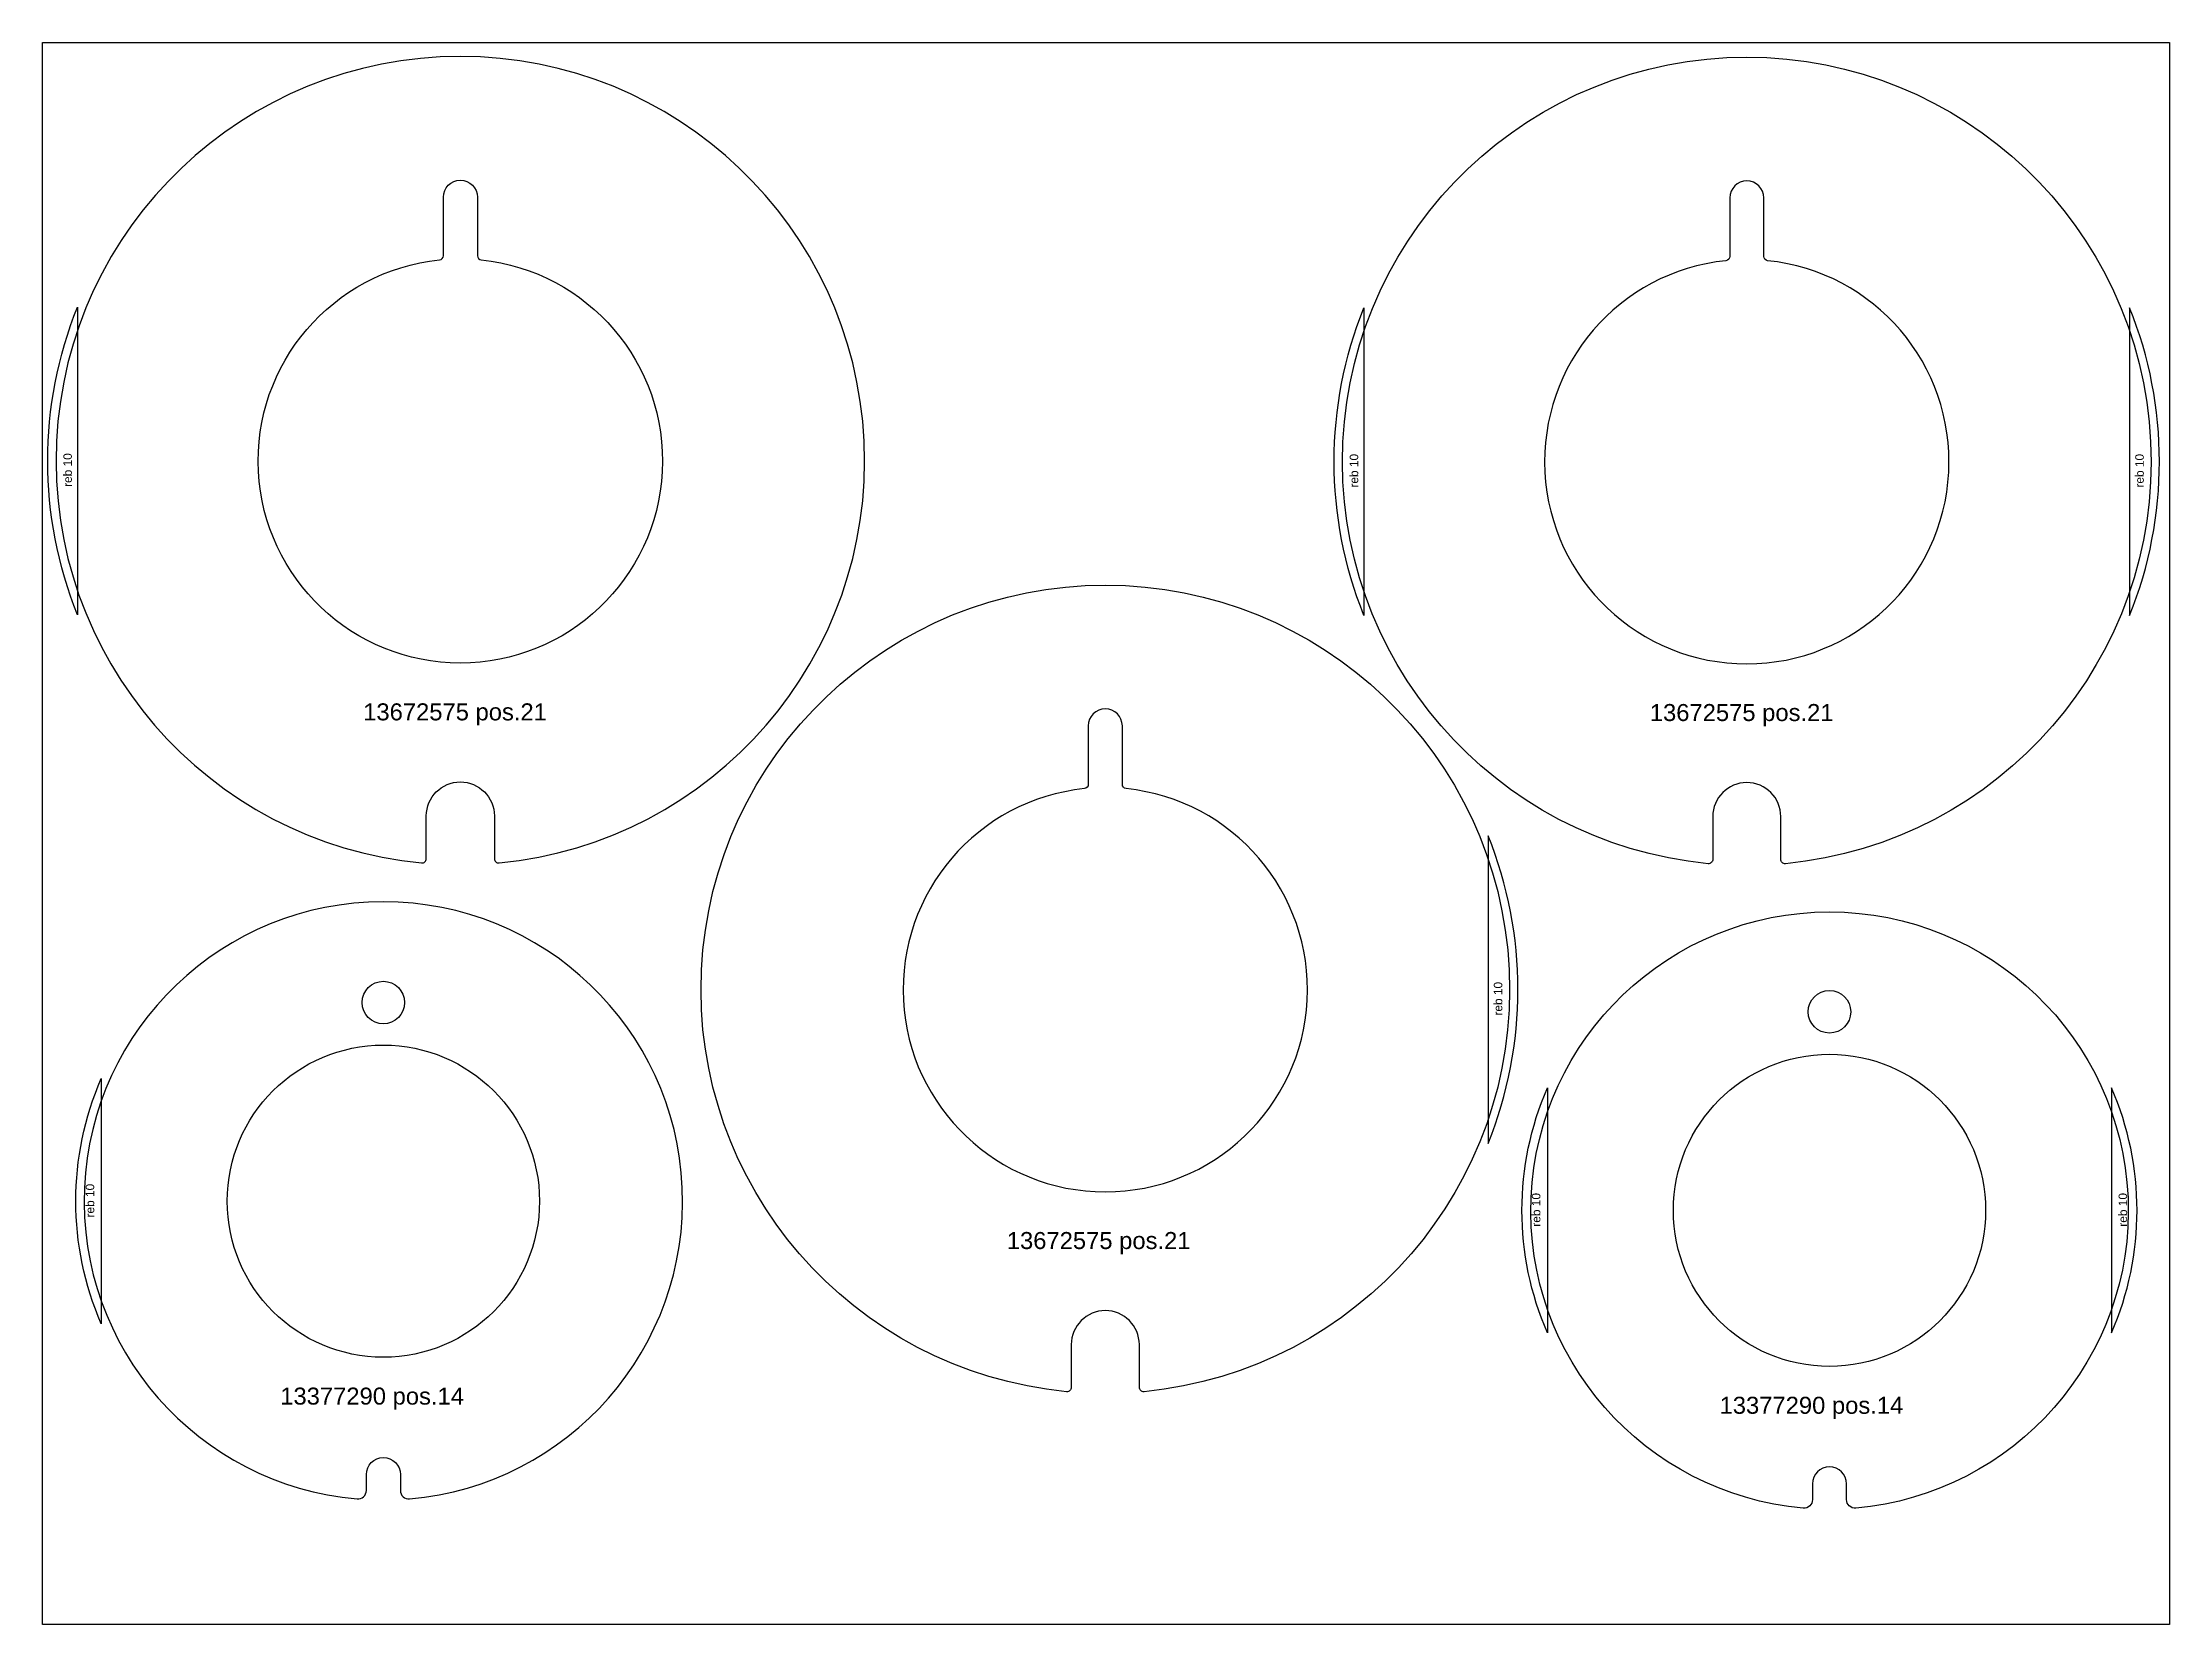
# Model space of a CAD drawing. Header units: millimetres. Extents: x 11717 to 14217, y 82 to 1942.
import ezdxf

# ---------------------------------------------------------------- set-up
doc = ezdxf.new("R2010")
doc.units = ezdxf.units.MM
for name, color, linetype in [('13672575', 7, 'Continuous'), ('Des.', 7, 'Continuous'), ('Rebaixo', 6, 'Continuous'), ('Texto', 3, 'Continuous')]:
    doc.layers.add(name, color=color, linetype=linetype)
doc.styles.get("Standard").update_dxf_attribs({"font": 'arial.ttf'})

msp = doc.modelspace()

# ---------------------------------------------------------------- linework, layer by layer
msp.add_lwpolyline([(11717.1, 1942.2), (14217.1, 1942.2), (14217.1, 82.2), (11717.1, 82.2)], close=True)
at = {"layer": '13672575', "color": 254}
for points in [[(12162.7, 977.5, 0.442587), (12168.2, 982.5), (12168.2, 1032.8, -1), (12248.2, 1032.8), (12248.2, 982.5, 0.442587), (12253.7, 977.5, 20.840906)], [(13765.8, 976.7, -0.442587), (13760.3, 981.7), (13760.3, 1032, 1), (13680.3, 1032), (13680.3, 981.7, -0.442587), (13674.8, 976.7, -20.840906)], [(12183.7, 1686.6, 0.384278), (12188.2, 1691.5), (12188.2, 1760.3, -1), (12228.2, 1760.3), (12228.2, 1691.5, 0.384278), (12232.7, 1686.6, -19.348316)], [(13744.8, 1685.7, -0.384278), (13740.3, 1690.7), (13740.3, 1759.5, 1), (13700.3, 1759.5), (13700.3, 1690.7, -0.384278), (13695.8, 1685.7, 19.348316)], [(13011.8, 355.9, -0.442587), (13006.3, 360.9), (13006.3, 411.2, 1), (12926.3, 411.2), (12926.3, 360.9, -0.442587), (12920.8, 355.9, -20.840906)], [(12990.8, 1064.9, -0.384278), (12986.3, 1069.9), (12986.3, 1138.7, 1), (12946.3, 1138.7), (12946.3, 1069.9, -0.384278), (12941.8, 1064.9, 19.348316)]]:
    msp.add_lwpolyline(points, format="xyb", close=True, dxfattribs=at)
at = {"layer": 'Des.', "color": 254}
for points in [[(12086.8, 229.8, 0.440218), (12097.7, 239.7), (12097.7, 258.4, -1), (12137.7, 258.4), (12137.7, 239.7, 0.440218), (12148.6, 229.8, 22.722658)], [(13848.4, 219, -0.440218), (13837.5, 229), (13837.5, 247.6, 1), (13797.5, 247.6), (13797.5, 229, -0.440218), (13786.7, 219, -22.722658)]]:
    msp.add_lwpolyline(points, format="xyb", close=True, dxfattribs=at)
for centre, radius in [((12117.7, 813.4), 25), ((13817.5, 802.6), 25), ((12117.7, 579.9), 183.5), ((13817.5, 569.1), 183.5)]:
    msp.add_circle(centre, radius, dxfattribs=at)
at = {"layer": 'Rebaixo', "color": 254}
for points in [[(11758.2, 1631.2), (11758.2, 1269.4, -0.193476)], [(13270.3, 1630.4), (13270.3, 1268.6, -0.193476)], [(14170.3, 1630.4), (14170.3, 1268.6, 0.193476)], [(13416.3, 1009.6), (13416.3, 647.8, 0.193476)], [(11786.2, 724.1), (11786.2, 435.7, -0.208063)], [(13486, 713.3), (13486, 424.9, -0.208063)], [(14149, 713.3), (14149, 424.9, 0.208063)]]:
    msp.add_lwpolyline(points, format="xyb", close=True, dxfattribs=at)

# ---------------------------------------------------------------- texts
at = {"layer": 'Rebaixo', "color": 254, "char_height": 10, "rotation": 90}
for width, insert, attachment_point in [(83.207, (11751.7, 1419.7), 7), (83.207, (13263.7, 1418.9), 7), (83.207, (14176.9, 1418.9), 1), (83.207, (13422.9, 798.1), 1), (94.825, (11778, 560.7), 7), (94.825, (13477.8, 549.9), 7), (94.825, (14157.3, 549.9), 1)]:
    msp.add_mtext_dynamic_manual_height_columns('reb 10', width=width, gutter_width=12.5, heights=[0], dxfattribs=dict(at, insert=insert, attachment_point=attachment_point))
at = {"layer": 'Texto', "color": 254, "char_height": 20, "attachment_point": 1}
for s, width, insert in [('13672575 pos.21', 288.466, (12094, 1165.2)), ('13672575 pos.21', 288.466, (13606.3, 1164.4)), ('13672575 pos.21', 288.466, (12850.5, 543.6)), ('13377290 pos.14', 244.392, (11996.5, 360.7)), ('13377290 pos.14', 244.392, (13688.3, 349.9))]:
    msp.add_mtext_dynamic_manual_height_columns(s, width=width, gutter_width=12.5, heights=[0], dxfattribs=dict(at, insert=insert))

doc.saveas('drawing.dxf')
